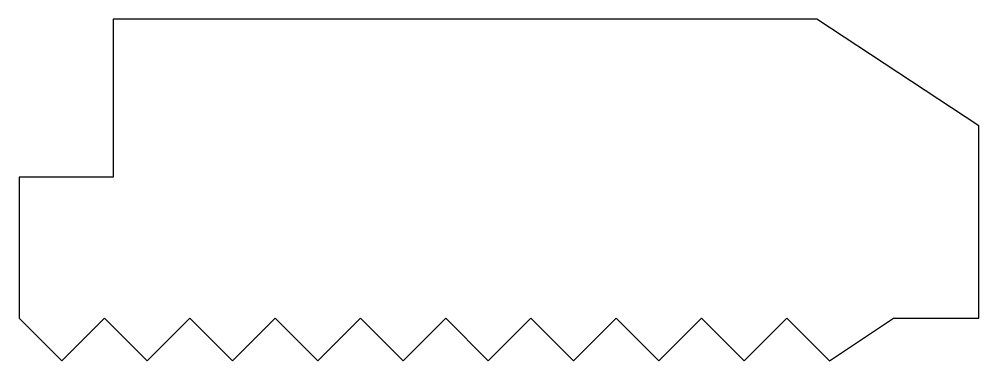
# Model space of a CAD drawing. Extents: x 171.3 to 193.8, y 232.6 to 240.6.
import ezdxf

# ---------------------------------------------------------------- set-up
doc = ezdxf.new("R2010")
doc.units = 0
doc.layers.add('ANA', color=220, linetype='CONTINUOUS')

msp = doc.modelspace()

# ---------------------------------------------------------------- linework, layer by layer
at = {"layer": 'ANA', "color": 7}
msp.add_lwpolyline([(175.349, 233.626), (176.349, 232.626), (177.349, 233.626), (178.349, 232.626), (179.349, 233.626), (180.349, 232.626), (181.349, 233.626), (182.349, 232.626), (183.349, 233.626), (184.349, 232.626), (185.349, 233.626), (186.349, 232.626), (187.349, 233.626), (188.349, 232.626), (189.349, 233.626), (190.349, 232.626), (191.849, 233.626), (193.849, 233.626), (193.849, 238.126), (190.049, 240.626), (173.549, 240.626), (173.549, 236.926), (171.349, 236.926), (171.349, 233.626), (172.349, 232.626), (173.349, 233.626), (174.349, 232.626)], close=True, dxfattribs=at)

doc.saveas('drawing.dxf')
